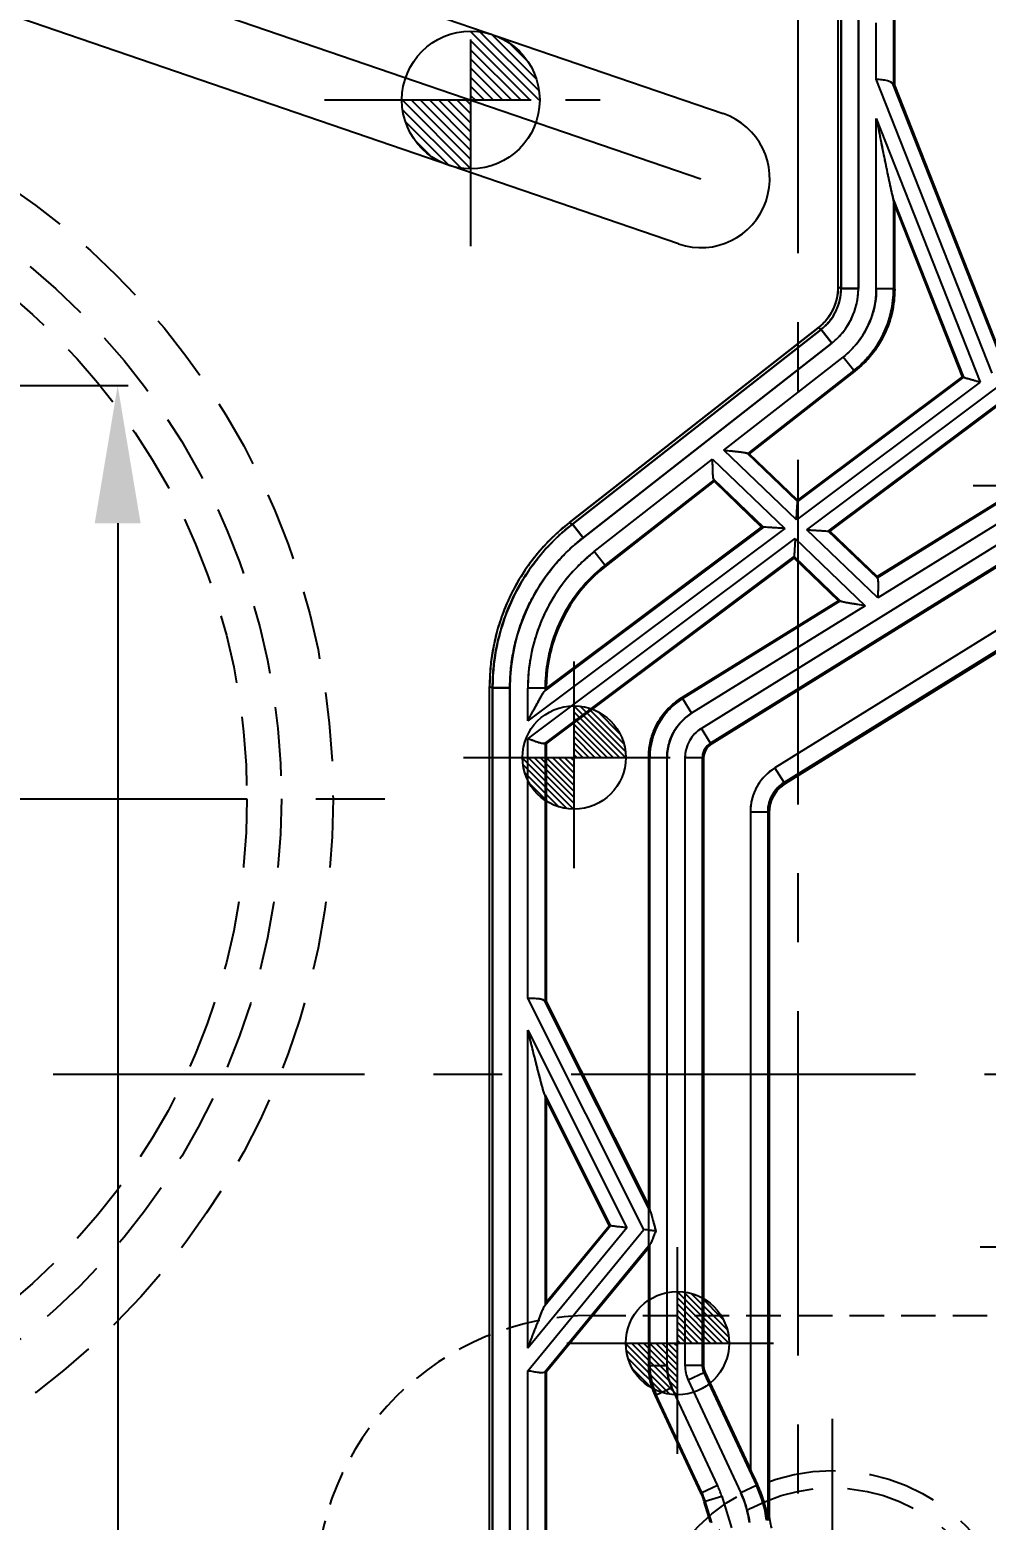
# Model space of a CAD drawing. Header units: millimetres. Extents: x 27275 to 28529, y -21406 to -20519.
# Drawn here: x 27907.96 to 27935.73, y -20864.22 to -20820.96 of the extents above; entities that cross this region are included whole.
import ezdxf

# ---------------------------------------------------------------- set-up
doc = ezdxf.new("R2010")
doc.units = ezdxf.units.MM
doc.header["$LTSCALE"] = 8
for name, pattern in [('CENTER', [2, 1.25, -0.25, 0.25, -0.25]), ('CENTER2', [1.125, 0.75, -0.125, 0.125, -0.125]), ('HIDDEN', [0.375, 0.25, -0.125]), ('HIDDEN2', [0.1875, 0.125, -0.0625])]:
    doc.linetypes.add(name, pattern=pattern)
doc.layers.get('DEFPOINTS').update_dxf_attribs({"color": 6})
for name, color, linetype in [('Cav-cor', 30, 'Continuous'), ('CL', 1, 'Continuous'), ('PIN', 5, 'Continuous'), ('PRODUCT', 1, 'Continuous'), ('SCREW', 52, 'HIDDEN'), ('SP', 3, 'Continuous')]:
    doc.layers.add(name, color=color, linetype=linetype)
doc.layers.add('dim', color=3, linetype='Continuous', lineweight=15)
doc.styles.get("Standard").update_dxf_attribs({"font": 'txt.shx', "width": 0.8, "bigfont": 'chineset.shx'})
doc.dimstyles.new('ISO-25', dxfattribs={"dimtxt": 5, "dimasz": 4, "dimexe": 0.3, "dimexo": 0.3, "dimtad": 0, "dimzin": 1, "dimdsep": 46, "dimtxsty": 'Standard', "dimcen": 0, "dimclrd": 3, "dimclre": 3, "dimclrt": 3, "dimazin": 0, "dimtfac": 1, "dimtofl": 0, "dimtmove": 0, "dimatfit": 0, "dimfxl": 0, "dimarcsym": 0})

# ---------------------------------------------------------------- blocks, each defined once
blk = doc.blocks.new('*D26672')
at = {"layer": 'DEFPOINTS', "color": 0}
for p in [(27895.266, -20623.786), (27895.266, -20928.786), (28096.266, -20928.786)]:
    blk.add_point(p, dxfattribs=at)
at = {"layer": 'dim', "color": 3, "lineweight": -2}
for p, q in [((27895.566, -20623.786), (28096.566, -20623.786)), ((28096.266, -20627.786), (28096.266, -20766.661)), ((28096.266, -20924.786), (28096.266, -20785.911)), ((27895.566, -20928.786), (28096.566, -20928.786))]:
    blk.add_line(p, q, dxfattribs=at)
at = {"layer": 'dim', "color": 3}
for points in [[(28096.932, -20627.786), (28095.599, -20627.786), (28096.266, -20623.786)], [(28095.599, -20924.786), (28096.932, -20924.786), (28096.266, -20928.786)]]:
    blk.add_solid(points, dxfattribs=at)
at = {"layer": 'dim', "color": 3, "insert": (28096.266, -20776.286), "char_height": 5, "attachment_point": 5, "rotation": 90}
blk.add_mtext('305.00', dxfattribs=at)
blk = doc.blocks.new('20100512.182342')
at = {"linetype": 'HIDDEN'}
blk.add_circle((0, 0), 5.5, dxfattribs=at)
at = {"layer": 'SCREW', "linetype": 'CENTER', "ltscale": 5}
for p, q in [((0, -7.042), (0, 7.042)), ((-7, 0), (7, 0))]:
    blk.add_line(p, q, dxfattribs=at)
at = {"layer": 'SCREW', "linetype": 'Continuous'}
blk.add_lwpolyline([(-1.443, 2.5), (-2.887, 0), (-1.443, -2.5), (1.443, -2.5), (2.887, 0), (1.443, 2.5)], close=True, dxfattribs=at)
at = {"layer": 'SCREW'}
for radius in [5, 3]:
    blk.add_circle((0, 0), radius, dxfattribs=at)
blk = doc.blocks.new('20160825.183103')
at = {"layer": 'SP', "linetype": 'CENTER'}
blk.add_line((-23, 0), (23, 0), dxfattribs=at)
at = {"layer": 'SP', "linetype": 'HIDDEN'}
for radius in [21.5, 20, 19]:
    blk.add_circle((0, 0), radius, dxfattribs=at)
blk = doc.blocks.new('20160826.095208')
at = {"layer": 'SP', "linetype": 'CENTER'}
for p, q in [((0, -17.25), (0, 17.25)), ((-17.25, 0), (17.25, 0))]:
    blk.add_line(p, q, dxfattribs=at)
at = {"layer": 'SP', "linetype": 'HIDDEN'}
for radius in [16.5, 15, 14]:
    blk.add_circle((0, 0), radius, dxfattribs=at)
at = {"layer": 'SP'}
for s, p in [('S', (-5.456, 1.995)), ('P', (3.888, -6.392))]:
    blk.add_text(s, height=4.111, dxfattribs=at).set_placement(p)
at = {"layer": 'SP', "color": 6, "insert": (-1.275, -8.844), "char_height": 3.2812, "attachment_point": 5}
blk.add_mtext('Ø30.00', dxfattribs=at)
blk = doc.blocks.new('*D27178')
at = {"layer": 'DEFPOINTS', "color": 0}
for p in [(27901.266, -20831.288), (27910.511, -20831.288), (27902.766, -20921.286)]:
    blk.add_point(p, dxfattribs=at)
at = {"layer": 'dim', "color": 3, "lineweight": -2}
for p, q in [((27901.566, -20831.288), (27910.811, -20831.288)), ((27910.511, -20835.288), (27910.511, -20868.662)), ((27910.511, -20917.286), (27910.511, -20883.912)), ((27903.066, -20921.286), (27910.811, -20921.286))]:
    blk.add_line(p, q, dxfattribs=at)
at = {"layer": 'dim', "color": 3}
for points in [[(27911.177, -20835.288), (27909.844, -20835.288), (27910.511, -20831.288)], [(27909.844, -20917.286), (27911.177, -20917.286), (27910.511, -20921.286)]]:
    blk.add_solid(points, dxfattribs=at)
at = {"layer": 'dim', "color": 3, "insert": (27910.511, -20876.287), "char_height": 5, "attachment_point": 5, "rotation": 90}
blk.add_mtext('90.00', dxfattribs=at)

msp = doc.modelspace()

# ---------------------------------------------------------------- hatches: boundary and pattern name
at = {"layer": 'PIN', "linetype": 'Continuous'}
h = msp.add_hatch(dxfattribs=at)
h.set_pattern_fill('ANSI31', color=141, scale=1.5, angle=90, style=0)
h.set_pattern_definition([(135, (28126.04762, -20837.2385), (-0.13258252, -0.13258252), [])])
h.paths.add_polyline_path([(27920.766, -20822.999), (27918.766, -20822.999, 0.414214), (27920.766, -20824.999)])
h.paths.add_polyline_path([(27920.766, -20820.999), (27920.766, -20822.999), (27922.766, -20822.999, 0.414214)])
h = msp.add_hatch(dxfattribs=at)
h.set_pattern_fill('ANSI31', color=3, angle=90, style=0)
h.set_pattern_definition([(135, (57242.09186, -41746.29526), (-0.08838834765, -0.08838834765), [])])
h.paths.add_polyline_path([(27923.766, -20842.086), (27922.266, -20842.086, 0.414214), (27923.766, -20843.586)])
h.paths.add_polyline_path([(27923.766, -20840.586), (27923.766, -20842.086), (27925.266, -20842.086, 0.414214)])
h = msp.add_hatch(dxfattribs=at)
h.set_pattern_fill('ANSI31', color=3, angle=90, style=0)
h.set_pattern_definition([(135, (57245.09186, -41763.29526), (-0.08838834765, -0.08838834765), [])])
h.paths.add_polyline_path([(27926.766, -20859.086), (27925.266, -20859.086, 0.414214), (27926.766, -20860.586)])
h.paths.add_polyline_path([(27926.766, -20857.586), (27926.766, -20859.086), (27928.266, -20859.086, 0.414214)])

# ---------------------------------------------------------------- linework, layer by layer
at = {"linetype": 'HIDDEN2'}
msp.add_lwpolyline([(27924.266, -20858.286), (27938.266, -20858.286, -0.414214), (27946.266, -20866.286), (27946.266, -20890.286, -0.414214), (27938.266, -20898.286), (27924.266, -20898.286, -0.414214), (27916.266, -20890.286), (27916.266, -20866.286, -0.414214)], format="xyb", close=True, dxfattribs=at)
at = {"layer": 'Cav-cor', "color": 241}
for p, q in [((27932.022, -20804.337), (27932.022, -20828.47)), ((27931.433, -20828.428), (27931.431, -20805.036)), ((27931.519, -20805.015), (27931.519, -20828.47)), ((27897.766, -20813.014), (27928.095, -20823.393)), ((27895.266, -20814.272), (27927.448, -20825.286)), ((27926.8, -20827.178), (27897.766, -20817.241)), ((27932.543, -20822.399), (27932.543, -20820.762)), ((27933.045, -20820.664), (27933.045, -20822.573)), ((27933.076, -20822.567), (27933.076, -20820.672)), ((27935.907, -20830.927), (27932.543, -20822.399)), ((27936.087, -20830.289), (27933.034, -20822.548)), ((27933.076, -20822.567), (27933.045, -20822.573)), ((27936.102, -20830.237), (27933.076, -20822.567)), ((27932.543, -20823.534), (27935.561, -20831.186)), ((27932.543, -20828.479), (27932.543, -20823.534)), ((27933.034, -20825.876), (27935.074, -20831.048)), ((27933.076, -20826.072), (27933.045, -20825.91)), ((27933.045, -20825.91), (27933.045, -20828.479)), ((27933.076, -20826.072), (27935.035, -20831.037)), ((27933.076, -20828.494), (27933.076, -20826.072)), ((27930.526, -20835.475), (27940, -20828.383)), ((27931.519, -20828.47), (27931.433, -20828.428)), ((27932.022, -20828.47), (27931.519, -20828.47)), ((27933.045, -20828.479), (27932.543, -20828.479)), ((27933.076, -20828.494), (27933.045, -20828.479)), ((27931.147, -20835.513), (27939.509, -20829.253)), ((27939.466, -20829.325), (27931.197, -20835.516)), ((27923.63, -20835.267), (27930.854, -20829.617)), ((27930.94, -20829.659), (27923.716, -20835.309)), ((27930.94, -20829.659), (27930.854, -20829.617)), ((27931.25, -20830.055), (27930.94, -20829.659)), ((27931.25, -20830.055), (27924.026, -20835.705)), ((27928.119, -20833.164), (27931.577, -20830.46)), ((27931.887, -20830.856), (27928.807, -20833.265)), ((27931.918, -20830.871), (27928.854, -20833.267)), ((27931.887, -20830.856), (27931.577, -20830.46)), ((27931.918, -20830.871), (27931.887, -20830.856)), ((27935.561, -20831.186), (27930.222, -20835.183)), ((27935.074, -20831.048), (27930.254, -20834.656)), ((27935.035, -20831.037), (27930.257, -20834.614)), ((27935.035, -20831.037), (27935.074, -20831.048)), ((27924.353, -20836.11), (27927.788, -20833.424)), ((27927.788, -20833.424), (27929.884, -20835.436)), ((27930.222, -20835.183), (27928.119, -20833.164)), ((27930.254, -20834.656), (27928.797, -20833.258)), ((27928.854, -20833.267), (27928.807, -20833.265)), ((27930.257, -20834.614), (27928.854, -20833.267)), ((27932.565, -20836.873), (27938.545, -20833.167)), ((27932.57, -20836.834), (27938.515, -20833.149)), ((27938.81, -20833.594), (27932.585, -20837.452)), ((27927.833, -20834.027), (27924.663, -20836.506)), ((27927.831, -20834.068), (27924.694, -20836.521)), ((27927.826, -20834.018), (27929.263, -20835.398)), ((27927.831, -20834.068), (27927.833, -20834.027)), ((27927.831, -20834.068), (27929.213, -20835.395)), ((27930.222, -20835.183), (27930.254, -20834.656)), ((27930.254, -20834.656), (27930.257, -20834.614)), ((27929.884, -20835.436), (27922.422, -20841.022)), ((27929.263, -20835.398), (27922.914, -20840.152)), ((27922.957, -20840.079), (27929.213, -20835.395)), ((27923.63, -20835.267), (27923.716, -20835.309)), ((27924.026, -20835.705), (27923.716, -20835.309)), ((27929.263, -20835.398), (27929.213, -20835.395)), ((27929.884, -20835.436), (27929.263, -20835.398)), ((27932.585, -20837.452), (27930.526, -20835.475)), ((27930.526, -20835.475), (27931.147, -20835.513)), ((27931.147, -20835.513), (27931.197, -20835.516)), ((27932.573, -20836.882), (27931.147, -20835.513)), ((27932.57, -20836.834), (27931.197, -20835.516)), ((27922.422, -20841.542), (27930.188, -20835.728)), ((27936.124, -20835.872), (27927.462, -20841.24)), ((27930.188, -20835.728), (27930.156, -20836.255)), ((27930.188, -20835.728), (27932.22, -20837.679)), ((27922.914, -20841.677), (27930.156, -20836.255)), ((27922.956, -20841.686), (27930.153, -20836.298)), ((27924.663, -20836.506), (27924.353, -20836.11)), ((27924.663, -20836.506), (27924.694, -20836.521)), ((27936.389, -20836.299), (27927.727, -20841.667)), ((27936.377, -20836.348), (27927.763, -20841.687)), ((27940.634, -20836.188), (27929.906, -20842.837)), ((27930.156, -20836.255), (27930.153, -20836.298)), ((27931.441, -20837.534), (27930.153, -20836.298)), ((27930.156, -20836.255), (27931.501, -20837.546)), ((27932.57, -20836.834), (27932.565, -20836.873)), ((27926.884, -20840.358), (27931.441, -20837.534)), ((27926.915, -20840.375), (27931.491, -20837.539)), ((27932.22, -20837.679), (27927.18, -20840.803)), ((27937.627, -20837.41), (27929.599, -20842.386)), ((27938.312, -20837.577), (27929.864, -20842.813)), ((27931.441, -20837.534), (27931.491, -20837.539)), ((27921.313, -20840.021), (27921.399, -20840.063)), ((27921.313, -20871.003), (27921.313, -20840.021)), ((27921.902, -20840.063), (27921.399, -20840.063)), ((27921.399, -20840.063), (27921.399, -20870.983)), ((27921.902, -20840.063), (27921.902, -20870.983)), ((27922.925, -20840.071), (27922.422, -20840.071)), ((27922.422, -20841.022), (27922.422, -20840.071)), ((27922.925, -20840.071), (27922.956, -20840.083)), ((27922.925, -20840.071), (27922.925, -20840.141)), ((27922.956, -20840.083), (27922.925, -20840.141)), ((27926.884, -20840.358), (27926.915, -20840.375)), ((27926.915, -20840.375), (27927.18, -20840.803)), ((27927.727, -20841.667), (27927.462, -20841.24)), ((27922.422, -20849.073), (27922.422, -20841.542)), ((27922.956, -20841.686), (27922.925, -20841.67)), ((27922.925, -20841.67), (27922.925, -20849.174)), ((27922.956, -20841.686), (27922.956, -20849.167)), ((27927.727, -20841.667), (27927.763, -20841.687)), ((27925.932, -20842.068), (27925.963, -20842.085)), ((27925.932, -20855.095), (27925.932, -20842.068)), ((27925.963, -20842.085), (27926.466, -20842.085)), ((27925.963, -20855.225), (27925.963, -20842.085)), ((27926.466, -20859.737), (27926.466, -20842.085)), ((27927.489, -20842.095), (27926.986, -20842.095)), ((27926.986, -20842.095), (27926.986, -20859.733)), ((27927.489, -20842.095), (27927.525, -20842.114)), ((27927.489, -20842.095), (27927.489, -20859.733)), ((27927.525, -20842.114), (27927.525, -20859.725)), ((27929.864, -20842.813), (27929.599, -20842.386)), ((27929.864, -20842.813), (27929.906, -20842.837)), ((27929.388, -20843.668), (27928.885, -20843.668)), ((27928.885, -20843.668), (27928.885, -20862.754)), ((27929.388, -20843.668), (27929.43, -20843.692)), ((27929.388, -20843.668), (27929.388, -20864.013)), ((27929.43, -20843.692), (27929.43, -20864.007)), ((27925.795, -20855.791), (27922.422, -20849.073)), ((27925.975, -20855.252), (27922.914, -20849.155)), ((27922.956, -20849.167), (27922.925, -20849.174)), ((27922.956, -20849.167), (27925.932, -20855.095)), ((27922.422, -20850.001), (27925.301, -20855.736)), ((27922.422, -20859.231), (27922.422, -20850.001)), ((27922.914, -20851.876), (27924.824, -20855.682)), ((27922.956, -20852.034), (27922.925, -20851.903)), ((27922.925, -20851.903), (27922.925, -20857.985)), ((27922.956, -20852.034), (27924.786, -20855.678)), ((27922.956, -20852.034), (27922.956, -20857.899)), ((27925.932, -20855.095), (27925.963, -20855.225)), ((27925.301, -20855.736), (27922.422, -20859.231)), ((27922.422, -20859.886), (27925.795, -20855.791)), ((27924.824, -20855.682), (27922.914, -20858.002)), ((27922.956, -20857.899), (27924.786, -20855.678)), ((27924.824, -20855.682), (27924.786, -20855.678)), ((27925.301, -20855.736), (27924.824, -20855.682)), ((27922.914, -20859.922), (27925.975, -20856.206)), ((27922.956, -20859.922), (27925.932, -20856.309)), ((27925.932, -20856.309), (27925.963, -20856.223)), ((27925.932, -20859.744), (27925.932, -20856.309)), ((27925.963, -20859.737), (27925.963, -20856.223)), ((27922.956, -20857.899), (27922.925, -20857.985)), ((27925.932, -20859.744), (27925.963, -20859.737)), ((27925.963, -20859.737), (27926.466, -20859.737)), ((27927.489, -20859.733), (27926.986, -20859.733)), ((27927.489, -20859.733), (27927.525, -20859.725)), ((27922.422, -20865.777), (27922.422, -20859.886)), ((27922.956, -20859.922), (27922.925, -20859.911)), ((27922.925, -20859.911), (27922.925, -20865.878)), ((27922.956, -20859.922), (27922.956, -20865.87)), ((27927.536, -20859.945), (27927.081, -20860.158)), ((27927.081, -20860.158), (27928.605, -20863.427)), ((27927.536, -20859.945), (27927.572, -20859.938)), ((27927.536, -20859.945), (27929.061, -20863.214)), ((27927.572, -20859.938), (27928.885, -20862.754)), ((27926.121, -20860.594), (27926.151, -20860.587)), ((27927.443, -20863.429), (27926.121, -20860.594)), ((27926.151, -20860.587), (27926.607, -20860.374)), ((27927.472, -20863.418), (27926.151, -20860.587)), ((27927.928, -20863.206), (27926.607, -20860.374)), ((27927.472, -20863.418), (27927.928, -20863.206)), ((27929.061, -20863.214), (27928.605, -20863.427)), ((27929.096, -20863.205), (27929.061, -20863.214)), ((27927.472, -20863.418), (27927.443, -20863.429)), ((27927.571, -20863.676), (27927.542, -20863.687)), ((27927.726, -20864.285), (27927.542, -20863.687)), ((27927.571, -20863.676), (27928.052, -20863.528)), ((27927.763, -20864.3), (27927.571, -20863.676)), ((27928.052, -20863.528), (27928.333, -20864.442)), ((27929.388, -20864.013), (27929.365, -20864.013)), ((27929.388, -20864.013), (27929.43, -20864.007)), ((27929.402, -20864.217), (27929.358, -20864.225))]:
    msp.add_line(p, q, dxfattribs=at)
for centre, radius, start, end in [((27927.448, -20825.286), 2, 251.1074, 71.1074), ((27930.011, -20828.471), 1.509, 308.0264, 0.0036), ((27930.01, -20828.47), 2.012, 308.0296, 0.0004), ((27930.028, -20828.479), 2.515, 308.0297, 0.0003), ((27930.028, -20828.479), 3.018, 308.0313, 359.9987), ((27927.434, -20840.063), 6.035, 128.0303, 179.9997), ((27927.434, -20840.063), 5.532, 128.0296, 180.0004), ((27927.451, -20840.071), 5.029, 128.0298, 180.0002), ((27927.451, -20840.071), 4.526, 128.0286, 180.0014), ((27927.48, -20840.084), 4.523, 128.0188, 179.9273), ((27927.975, -20842.085), 2.012, 121.7924, 179.9976), ((27927.975, -20842.085), 1.509, 121.79, 180), ((27927.992, -20842.095), 1.006, 121.7895, 180.0005), ((27927.992, -20842.095), 0.503, 121.7782, 180.0118), ((27930.394, -20843.668), 1.509, 121.7894, 180.0006), ((27930.394, -20843.668), 1.006, 121.7839, 180.0061), ((27927.975, -20859.737), 2.012, 180.0001, 204.9999), ((27927.974, -20859.737), 1.508, 179.9976, 205.0024), ((27925.646, -20864.269), 2.517, 17.1235, 24.9965), ((27925.85, -20864.708), 3.541, 7.8402, 24.9505), ((27925.647, -20864.269), 2.014, 17.1237, 24.9963), ((27925.853, -20864.707), 3.035, 7.8406, 24.9502), ((27925.891, -20864.738), 3.549, 8.4434, 11.7765), ((27930.898, -20864.013), 1.51, 180.0029, 187.7363)]:
    msp.add_arc(centre, radius, start, end, dxfattribs=at)
for centre, major_axis, ratio, start_param, end_param in [((27932.543, -20821.297), (-0.503, 1.275), 0.006403, -3.340985, -3.142809), ((27932.543, -20824.635), (-0.503, 1.275), 0.006403, -3.107903, -2.909727), ((27929.924, -20828.428), (1.357, -0.661), 0.999812, -0.45345, 0.45345), ((27930.058, -20828.494), (2.713, -1.323), 0.999812, -0.45345, 0.45345), ((27928.441, -20832.913), (0.367, -0.352), 0.017279, -0.218101, -0.019926), ((27927.466, -20833.675), (0.367, -0.352), 0.017279, 0.014981, 0.213157), ((27927.35, -20840.022), (-5.427, 2.645), 0.999812, -0.45345, 0.45345), ((27932.94, -20837.232), (0.375, -0.36), 0.016908, -3.128476, -2.9303), ((27931.865, -20837.898), (0.375, -0.36), 0.016908, 2.921627, 3.119803), ((27922.422, -20840.517), (0.503, 0.377), 0.013972, -0.226092, -0.027916), ((27927.944, -20842.068), (1.758, -0.979), 0.999801, 2.633699, 3.649486), ((27922.422, -20842.047), (0.503, 0.377), 0.013972, 0.006991, 0.205166), ((27928.028, -20842.114), (-0.44, 0.245), 0.999801, -0.507893, 0.507893), ((27930.436, -20843.692), (0.879, -0.489), 0.999801, 2.633699, 3.649486), ((27922.422, -20848.172), (-0.503, 1.002), 0.00783, -3.341623, -3.143447), ((27922.422, -20850.902), (-0.503, 1.002), 0.00783, -3.10854, -2.910365), ((27926.466, -20856.226), (-0.503, 1.002), 0.00783, 0.033052, 0.231228), ((27926.466, -20855.613), (0.503, 0.611), 0.011096, -3.370695, -3.172519), ((27922.422, -20858.595), (0.503, 0.611), 0.011096, -0.229102, -0.030927), ((27927.944, -20859.743), (1.965, 0.436), 0.99984, 2.92346, 3.359725), ((27928.028, -20859.725), (-0.491, -0.109), 0.99984, -0.218132, 0.218132), ((27922.422, -20860.522), (0.503, 0.611), 0.011096, 0.00398, 0.202156), ((27928.885, -20862.733), (-0.503, 1.079), 0.007375, -4.69657, -4.263258), ((27930.939, -20864.007), (1.492, 0.225), 0.999844, 2.992215, 3.29097)]:
    msp.add_ellipse(centre, major_axis=major_axis, ratio=ratio, start_param=start_param, end_param=end_param, dxfattribs=at)
for points, knots in [([(27933.034, -20822.548), (27933.007, -20822.487), (27932.875, -20822.44), (27932.709, -20822.416), (27932.6, -20822.405), (27932.543, -20822.399)], [0, 0, 0, 0, 0.381871, 0.671945, 1, 1, 1, 1]), ([(27932.543, -20823.534), (27932.583, -20823.735), (27932.644, -20824.036), (27932.725, -20824.437), (27932.786, -20824.737), (27932.847, -20825.036), (27932.898, -20825.283), (27932.939, -20825.478), (27932.971, -20825.621), (27932.996, -20825.736), (27933.017, -20825.82), (27933.028, -20825.859), (27933.034, -20825.876)], [0, 0, 0, 0, 0.257031, 0.38534, 0.513346, 0.640817, 0.767256, 0.829717, 0.891146, 0.950238, 0.977507, 1, 1, 1, 1]), ([(27935.074, -20831.048), (27935.09, -20831.052), (27935.145, -20831.068), (27935.252, -20831.098), (27935.398, -20831.139), (27935.505, -20831.171), (27935.561, -20831.186)], [0, 0, 0, 0, 0.099567, 0.340082, 0.655112, 1, 1, 1, 1]), ([(27927.826, -20834.018), (27927.819, -20834.01), (27927.812, -20833.982), (27927.804, -20833.934), (27927.799, -20833.868), (27927.795, -20833.791), (27927.792, -20833.705), (27927.79, -20833.582), (27927.788, -20833.487), (27927.788, -20833.424)], [0, 0, 0, 0, 0.051345, 0.136854, 0.249491, 0.381374, 0.526269, 0.680019, 1, 1, 1, 1]), ([(27928.119, -20833.164), (27928.189, -20833.171), (27928.293, -20833.182), (27928.429, -20833.196), (27928.526, -20833.207), (27928.616, -20833.218), (27928.694, -20833.229), (27928.749, -20833.24), (27928.781, -20833.249), (27928.793, -20833.255), (27928.797, -20833.258)], [0, 0, 0, 0, 0.3072, 0.456497, 0.599726, 0.733282, 0.851412, 0.944396, 0.977638, 1, 1, 1, 1]), ([(27932.573, -20836.882), (27932.579, -20836.889), (27932.586, -20836.916), (27932.591, -20836.961), (27932.594, -20837.023), (27932.594, -20837.097), (27932.593, -20837.18), (27932.591, -20837.299), (27932.587, -20837.39), (27932.585, -20837.452)], [0, 0, 0, 0, 0.050602, 0.13385, 0.244476, 0.375388, 0.52058, 0.675659, 1, 1, 1, 1]), ([(27932.22, -20837.679), (27932.147, -20837.668), (27932.039, -20837.652), (27931.896, -20837.63), (27931.794, -20837.613), (27931.699, -20837.597), (27931.615, -20837.581), (27931.554, -20837.567), (27931.519, -20837.556), (27931.506, -20837.55), (27931.501, -20837.546)], [0, 0, 0, 0, 0.301764, 0.44907, 0.59126, 0.725143, 0.845372, 0.941868, 0.9768, 1, 1, 1, 1]), ([(27922.422, -20841.022), (27922.467, -20840.939), (27922.533, -20840.816), (27922.621, -20840.652), (27922.686, -20840.532), (27922.75, -20840.416), (27922.802, -20840.324), (27922.842, -20840.256), (27922.869, -20840.212), (27922.892, -20840.178), (27922.906, -20840.158), (27922.914, -20840.152)], [0, 0, 0, 0, 0.281804, 0.421124, 0.558167, 0.691255, 0.817064, 0.875092, 0.927603, 0.971071, 1, 1, 1, 1]), ([(27922.914, -20841.677), (27922.906, -20841.682), (27922.883, -20841.685), (27922.821, -20841.678), (27922.72, -20841.648), (27922.579, -20841.6), (27922.476, -20841.562), (27922.422, -20841.542)], [0, 0, 0, 0, 0.052287, 0.130664, 0.362317, 0.664534, 1, 1, 1, 1]), ([(27922.422, -20849.073), (27922.479, -20849.073), (27922.585, -20849.073), (27922.712, -20849.078), (27922.799, -20849.091), (27922.861, -20849.107), (27922.901, -20849.132), (27922.914, -20849.155)], [0, 0, 0, 0, 0.331209, 0.6239, 0.745563, 0.847684, 1, 1, 1, 1]), ([(27922.914, -20851.876), (27922.908, -20851.865), (27922.899, -20851.837), (27922.879, -20851.774), (27922.853, -20851.685), (27922.823, -20851.573), (27922.781, -20851.417), (27922.73, -20851.218), (27922.668, -20850.977), (27922.607, -20850.734), (27922.525, -20850.409), (27922.463, -20850.164), (27922.422, -20850.001)], [0, 0, 0, 0, 0.019921, 0.045352, 0.102431, 0.16304, 0.225267, 0.35211, 0.480591, 0.60992, 0.739729, 1, 1, 1, 1]), ([(27925.975, -20855.252), (27925.982, -20855.268), (27925.995, -20855.308), (27926.022, -20855.396), (27926.056, -20855.519), (27926.097, -20855.672), (27926.124, -20855.777), (27926.137, -20855.83)], [0, 0, 0, 0, 0.090531, 0.205869, 0.460619, 0.727637, 1, 1, 1, 1]), ([(27926.137, -20855.83), (27926.084, -20855.825), (27925.97, -20855.811), (27925.856, -20855.797), (27925.795, -20855.791)], [0, 0, 0, 0, 0.468389, 1, 1, 1, 1]), ([(27926.137, -20855.83), (27926.123, -20855.867), (27926.094, -20855.939), (27926.052, -20856.043), (27926.018, -20856.123), (27925.992, -20856.176), (27925.981, -20856.198), (27925.975, -20856.206)], [0, 0, 0, 0, 0.29032, 0.568397, 0.820438, 0.925209, 1, 1, 1, 1]), ([(27922.422, -20859.231), (27922.465, -20859.12), (27922.528, -20858.953), (27922.613, -20858.732), (27922.677, -20858.568), (27922.739, -20858.407), (27922.791, -20858.276), (27922.832, -20858.176), (27922.861, -20858.107), (27922.888, -20858.049), (27922.904, -20858.014), (27922.914, -20858.002)], [0, 0, 0, 0, 0.269966, 0.404163, 0.537211, 0.668232, 0.795391, 0.856228, 0.913561, 0.964203, 1, 1, 1, 1]), ([(27922.914, -20859.922), (27922.898, -20859.939), (27922.832, -20859.95), (27922.725, -20859.94), (27922.581, -20859.917), (27922.477, -20859.897), (27922.422, -20859.886)], [0, 0, 0, 0, 0.134967, 0.362031, 0.662342, 1, 1, 1, 1]), ([(27929.365, -20864.013), (27929.352, -20863.948), (27929.287, -20863.671), (27929.189, -20863.401), (27929.096, -20863.205)], [0, 0, 0, 0, 0.23673, 1, 1, 1, 1]), ([(27927.501, -20863.555), (27927.493, -20863.533), (27927.469, -20863.493), (27927.453, -20863.45), (27927.443, -20863.429)], [0, 0, 0, 0, 0.5, 1, 1, 1, 1]), ([(27927.542, -20863.687), (27927.535, -20863.665), (27927.519, -20863.622), (27927.51, -20863.576), (27927.501, -20863.555)], [0, 0, 0, 0, 0.5, 1, 1, 1, 1])]:
    msp.add_open_spline(points, degree=3, knots=knots, dxfattribs=at)
for points in [[(27926.986, -20859.733), (27926.986, -20859.878), (27927.019, -20860.026), (27927.081, -20860.158)], [(27927.489, -20859.733), (27927.489, -20859.805), (27927.506, -20859.88), (27927.536, -20859.945)]]:
    msp.add_open_spline(points, degree=3, dxfattribs=at)
at = {"layer": 'CL', "color": 6, "linetype": 'CENTER'}
for p, q in [((27930.266, -20785.447), (27930.266, -20899.071)), ((27949.681, -20851.286), (27908.637, -20851.286))]:
    msp.add_line(p, q, dxfattribs=at)
at = {"layer": 'PIN', "color": 141, "linetype": 'CENTER2'}
for p, q in [((27920.766, -20827.244), (27920.766, -20818.753)), ((27916.52, -20822.999), (27925.011, -20822.999))]:
    msp.add_line(p, q, dxfattribs=at)
at = {"layer": 'PIN', "color": 3, "linetype": 'CENTER2'}
for p, q in [((27935.356, -20834.186), (27941.776, -20834.186)), ((27923.766, -20845.296), (27923.766, -20838.876)), ((27920.556, -20842.086), (27926.976, -20842.086)), ((27926.766, -20862.296), (27926.766, -20855.876)), ((27923.556, -20859.086), (27929.976, -20859.086))]:
    msp.add_line(p, q, dxfattribs=at)
at = {"layer": 'PIN', "color": 141, "linetype": 'Continuous'}
msp.add_circle((27920.766, -20822.999), 2, dxfattribs=at)
at = {"layer": 'PIN', "color": 3, "linetype": 'Continuous'}
for centre in [(27923.766, -20842.086), (27926.766, -20859.086)]:
    msp.add_circle(centre, 1.5, dxfattribs=at)
at = {"layer": 'PRODUCT'}
for p, q in [((27931.431, -20828.428), (27931.431, -20808.938)), ((27931.519, -20828.47), (27931.519, -20808.958)), ((27932.022, -20828.47), (27932.022, -20808.958)), ((27932.543, -20822.399), (27932.543, -20820.762)), ((27933.045, -20820.664), (27933.045, -20822.573)), ((27933.076, -20822.567), (27933.076, -20820.672)), ((27935.907, -20830.927), (27932.543, -20822.399)), ((27936.087, -20830.289), (27933.034, -20822.548)), ((27933.076, -20822.567), (27933.045, -20822.573)), ((27936.102, -20830.237), (27933.076, -20822.567)), ((27932.543, -20828.479), (27932.543, -20823.534)), ((27932.543, -20823.534), (27935.561, -20831.186)), ((27933.034, -20825.876), (27935.074, -20831.048)), ((27933.045, -20825.91), (27933.045, -20828.479)), ((27933.076, -20826.072), (27933.045, -20825.91)), ((27933.076, -20828.494), (27933.076, -20826.072)), ((27933.076, -20826.072), (27935.035, -20831.037)), ((27930.526, -20835.475), (27940, -20828.383)), ((27931.431, -20828.428), (27931.431, -20828.428)), ((27931.519, -20828.47), (27931.431, -20828.428)), ((27931.519, -20828.47), (27932.022, -20828.47)), ((27933.045, -20828.479), (27932.543, -20828.479)), ((27933.076, -20828.494), (27933.045, -20828.479)), ((27931.147, -20835.513), (27939.509, -20829.253)), ((27939.466, -20829.325), (27931.197, -20835.516)), ((27930.852, -20829.616), (27923.628, -20835.266)), ((27923.716, -20835.309), (27930.94, -20829.659)), ((27930.852, -20829.616), (27930.852, -20829.616)), ((27930.94, -20829.659), (27930.852, -20829.616)), ((27930.94, -20829.659), (27931.25, -20830.055)), ((27924.026, -20835.705), (27931.25, -20830.055)), ((27928.119, -20833.164), (27931.577, -20830.46)), ((27931.887, -20830.856), (27928.807, -20833.265)), ((27931.918, -20830.871), (27928.854, -20833.267)), ((27931.887, -20830.856), (27931.577, -20830.46)), ((27931.918, -20830.871), (27931.887, -20830.856)), ((27935.561, -20831.186), (27930.222, -20835.183)), ((27935.074, -20831.048), (27930.254, -20834.656)), ((27935.035, -20831.037), (27930.257, -20834.614)), ((27935.035, -20831.037), (27935.074, -20831.048)), ((27924.353, -20836.11), (27927.788, -20833.424)), ((27927.788, -20833.424), (27929.884, -20835.436)), ((27930.222, -20835.183), (27928.119, -20833.164)), ((27930.254, -20834.656), (27928.797, -20833.258)), ((27928.854, -20833.267), (27928.807, -20833.265)), ((27930.257, -20834.614), (27928.854, -20833.267)), ((27932.565, -20836.873), (27938.545, -20833.167)), ((27932.57, -20836.834), (27938.515, -20833.149)), ((27938.81, -20833.594), (27932.585, -20837.452)), ((27927.833, -20834.027), (27924.663, -20836.506)), ((27927.831, -20834.068), (27924.694, -20836.521)), ((27927.826, -20834.018), (27929.263, -20835.398)), ((27927.831, -20834.068), (27927.833, -20834.027)), ((27927.831, -20834.068), (27929.213, -20835.395)), ((27930.254, -20834.656), (27930.257, -20834.614)), ((27929.884, -20835.436), (27922.422, -20841.022)), ((27929.263, -20835.398), (27922.914, -20840.152)), ((27922.957, -20840.079), (27929.213, -20835.395)), ((27923.628, -20835.266), (27923.628, -20835.266)), ((27923.628, -20835.266), (27923.716, -20835.309)), ((27923.716, -20835.309), (27924.026, -20835.705)), ((27929.263, -20835.398), (27929.213, -20835.395)), ((27932.585, -20837.452), (27930.526, -20835.475)), ((27931.147, -20835.513), (27931.197, -20835.516)), ((27932.573, -20836.882), (27931.147, -20835.513)), ((27932.57, -20836.834), (27931.197, -20835.516)), ((27922.422, -20841.542), (27930.188, -20835.728)), ((27936.124, -20835.872), (27927.462, -20841.24)), ((27930.188, -20835.728), (27932.22, -20837.679)), ((27922.914, -20841.677), (27930.156, -20836.255)), ((27922.956, -20841.686), (27930.153, -20836.298)), ((27924.663, -20836.506), (27924.353, -20836.11)), ((27924.663, -20836.506), (27924.694, -20836.521)), ((27936.389, -20836.299), (27927.727, -20841.667)), ((27936.377, -20836.348), (27927.763, -20841.687)), ((27940.635, -20836.189), (27929.908, -20842.838)), ((27930.156, -20836.255), (27930.153, -20836.298)), ((27931.441, -20837.534), (27930.153, -20836.298)), ((27930.156, -20836.255), (27931.501, -20837.546)), ((27932.57, -20836.834), (27932.565, -20836.873)), ((27926.884, -20840.358), (27931.441, -20837.534)), ((27926.915, -20840.375), (27931.491, -20837.539)), ((27932.22, -20837.679), (27927.18, -20840.803)), ((27937.627, -20837.41), (27929.599, -20842.386)), ((27938.312, -20837.577), (27929.864, -20842.813)), ((27931.441, -20837.534), (27931.491, -20837.539)), ((27921.311, -20871.003), (27921.311, -20840.02)), ((27921.311, -20840.02), (27921.399, -20840.063)), ((27921.311, -20840.02), (27921.311, -20840.02)), ((27921.399, -20870.983), (27921.399, -20840.063)), ((27921.399, -20840.063), (27921.902, -20840.063)), ((27921.902, -20870.983), (27921.902, -20840.063)), ((27922.422, -20841.022), (27922.422, -20840.071)), ((27922.925, -20840.071), (27922.422, -20840.071)), ((27922.925, -20840.071), (27922.925, -20840.141)), ((27922.925, -20840.071), (27922.956, -20840.083)), ((27922.956, -20840.083), (27922.925, -20840.141)), ((27926.884, -20840.358), (27926.915, -20840.375)), ((27926.915, -20840.375), (27927.18, -20840.803)), ((27927.727, -20841.667), (27927.462, -20841.24)), ((27922.422, -20849.073), (27922.422, -20841.542)), ((27922.925, -20841.67), (27922.925, -20849.174)), ((27922.956, -20841.686), (27922.925, -20841.67)), ((27922.956, -20841.686), (27922.956, -20849.167)), ((27927.727, -20841.667), (27927.763, -20841.687)), ((27925.932, -20855.095), (27925.932, -20842.068)), ((27925.932, -20842.068), (27925.963, -20842.085)), ((27925.963, -20855.225), (27925.963, -20842.085)), ((27925.963, -20842.085), (27926.466, -20842.085)), ((27926.466, -20859.737), (27926.466, -20842.085)), ((27926.986, -20842.095), (27926.986, -20859.733)), ((27927.489, -20842.095), (27926.986, -20842.095)), ((27927.489, -20842.095), (27927.489, -20859.733)), ((27927.489, -20842.095), (27927.525, -20842.114)), ((27927.525, -20842.114), (27927.525, -20859.725)), ((27929.864, -20842.813), (27929.599, -20842.386)), ((27929.864, -20842.813), (27929.908, -20842.838)), ((27929.908, -20842.838), (27929.908, -20842.838)), ((27929.388, -20843.668), (27928.885, -20843.668)), ((27928.885, -20843.668), (27928.885, -20862.754)), ((27929.388, -20843.668), (27929.388, -20864.013)), ((27929.388, -20843.668), (27929.432, -20843.693)), ((27929.432, -20843.693), (27929.432, -20843.693)), ((27929.432, -20864.007), (27929.432, -20843.693)), ((27925.795, -20855.791), (27922.422, -20849.073)), ((27925.975, -20855.252), (27922.914, -20849.155)), ((27922.956, -20849.167), (27922.925, -20849.174)), ((27922.956, -20849.167), (27925.932, -20855.095)), ((27922.422, -20850.001), (27925.301, -20855.736)), ((27922.422, -20859.231), (27922.422, -20850.001)), ((27922.914, -20851.876), (27924.824, -20855.682)), ((27922.925, -20851.903), (27922.925, -20857.985)), ((27922.956, -20852.034), (27922.925, -20851.903)), ((27922.956, -20852.034), (27924.786, -20855.678)), ((27922.956, -20852.034), (27922.956, -20857.899)), ((27925.932, -20855.095), (27925.963, -20855.225)), ((27925.932, -20856.309), (27925.932, -20855.095)), ((27925.301, -20855.736), (27922.422, -20859.231)), ((27922.422, -20859.886), (27925.795, -20855.791)), ((27924.824, -20855.682), (27922.914, -20858.002)), ((27922.956, -20857.899), (27924.786, -20855.678)), ((27924.824, -20855.682), (27924.786, -20855.678)), ((27922.914, -20859.922), (27925.975, -20856.206)), ((27922.956, -20859.922), (27925.932, -20856.309)), ((27925.932, -20856.309), (27925.963, -20856.223)), ((27925.932, -20859.744), (27925.932, -20856.309)), ((27925.963, -20859.737), (27925.963, -20856.223)), ((27922.956, -20857.899), (27922.925, -20857.985)), ((27925.932, -20859.744), (27925.963, -20859.737)), ((27925.963, -20859.737), (27926.466, -20859.737)), ((27927.489, -20859.733), (27926.986, -20859.733)), ((27927.489, -20859.733), (27927.525, -20859.725)), ((27922.422, -20865.777), (27922.422, -20859.886)), ((27922.956, -20859.922), (27922.925, -20859.911)), ((27922.925, -20859.911), (27922.925, -20865.878)), ((27922.956, -20859.922), (27922.956, -20865.87)), ((27927.536, -20859.945), (27927.081, -20860.158)), ((27927.081, -20860.158), (27928.605, -20863.427)), ((27927.536, -20859.945), (27927.572, -20859.938)), ((27927.536, -20859.945), (27929.061, -20863.214)), ((27927.572, -20859.938), (27928.885, -20862.754)), ((27926.121, -20860.594), (27926.151, -20860.587)), ((27927.443, -20863.429), (27926.121, -20860.594)), ((27926.151, -20860.587), (27926.607, -20860.374)), ((27927.472, -20863.418), (27926.151, -20860.587)), ((27927.928, -20863.206), (27926.607, -20860.374)), ((27927.472, -20863.418), (27927.928, -20863.206)), ((27929.061, -20863.214), (27928.605, -20863.427)), ((27929.096, -20863.205), (27929.061, -20863.214)), ((27927.472, -20863.418), (27927.443, -20863.429)), ((27927.571, -20863.676), (27927.542, -20863.687)), ((27927.726, -20864.285), (27927.542, -20863.687)), ((27927.571, -20863.676), (27928.052, -20863.528)), ((27927.763, -20864.3), (27927.571, -20863.676)), ((27928.052, -20863.528), (27928.333, -20864.442)), ((27929.388, -20864.013), (27929.365, -20864.013)), ((27929.388, -20864.013), (27929.432, -20864.007)), ((27929.432, -20864.007), (27929.432, -20864.007)), ((27929.402, -20864.217), (27929.358, -20864.225))]:
    msp.add_line(p, q, dxfattribs=at)
for points, start_tangent, end_tangent in [([(27933.034, -20822.548), (27932.973, -20822.484), (27932.864, -20822.443), (27932.715, -20822.417), (27932.543, -20822.399)], (-0.396133, 0.918193), (-0.995271, 0.097136)), ([(27933.045, -20822.573), (27933.042, -20822.566), (27933.034, -20822.548)], (-0.982405, -0.186761), (-0.396133, 0.918193)), ([(27932.543, -20823.534), (27932.596, -20823.797), (27932.643, -20824.035), (27932.687, -20824.25), (27932.726, -20824.443), (27932.761, -20824.617), (27932.793, -20824.775), (27932.823, -20824.919), (27932.85, -20825.05), (27932.875, -20825.172), (27932.899, -20825.286), (27932.921, -20825.391), (27932.941, -20825.486), (27932.96, -20825.572), (27932.977, -20825.649), (27932.993, -20825.719), (27933.008, -20825.783), (27933.022, -20825.836), (27933.034, -20825.876)], (0.197158, -0.980372), (0.341498, -0.939882)), ([(27933.045, -20825.91), (27933.042, -20825.898), (27933.034, -20825.876)], (-0.186761, 0.982405), (-0.341498, 0.939882)), ([(27930.94, -20829.659), (27931.072, -20829.542), (27931.201, -20829.397), (27931.316, -20829.228), (27931.408, -20829.04), (27931.472, -20828.844), (27931.508, -20828.653), (27931.519, -20828.47)], (0.787717, 0.616037), (-0.000043, 1)), ([(27931.421, -20828.607), (27931.385, -20828.797), (27931.322, -20828.993), (27931.23, -20829.181), (27931.116, -20829.351), (27930.986, -20829.498)], (-0.1191, -0.992882), (-0.709416, -0.70479)), ([(27931.25, -20830.055), (27931.426, -20829.9), (27931.598, -20829.706), (27931.751, -20829.48), (27931.873, -20829.23), (27931.96, -20828.968), (27932.007, -20828.713), (27932.022, -20828.47)], (0.787685, 0.616079), (0.000012, 1)), ([(27931.431, -20828.428), (27931.421, -20828.607)], (0.000043, -1), (-0.1191, -0.992882)), ([(27932.543, -20828.479), (27932.526, -20828.77), (27932.467, -20829.09), (27932.361, -20829.417), (27932.208, -20829.732), (27932.016, -20830.019), (27931.799, -20830.264), (27931.577, -20830.46)], (-0.000006, -1), (-0.787688, -0.616074)), ([(27933.045, -20828.479), (27933.025, -20828.829), (27932.955, -20829.212), (27932.828, -20829.604), (27932.644, -20829.983), (27932.414, -20830.327), (27932.154, -20830.621), (27931.887, -20830.856)], (-0.000028, -1), (-0.787673, -0.616094)), ([(27933.076, -20828.494), (27933, -20829.17), (27932.771, -20829.816), (27932.403, -20830.394), (27931.918, -20830.871)], (0, -1), (-0.787688, -0.616074)), ([(27930.986, -20829.498), (27930.852, -20829.616)], (-0.709416, -0.70479), (-0.787717, -0.616037)), ([(27935.074, -20831.048), (27935.11, -20831.058), (27935.211, -20831.087), (27935.368, -20831.131), (27935.561, -20831.186)], (0.967961, -0.251101), (0.967914, -0.251283)), ([(27927.826, -20834.018), (27927.808, -20833.958), (27927.797, -20833.83), (27927.791, -20833.648), (27927.788, -20833.424)], (-0.664032, 0.747704), (-0.013563, 0.999908)), ([(27928.119, -20833.164), (27928.325, -20833.185), (27928.5, -20833.204), (27928.643, -20833.222), (27928.746, -20833.24), (27928.797, -20833.258)], (0.995113, -0.09874), (0.773071, -0.634319)), ([(27928.807, -20833.265), (27928.797, -20833.258)], (-0.998719, 0.050593), (-0.773071, 0.634319)), ([(27927.833, -20834.027), (27927.826, -20834.018)], (0.050593, 0.998719), (-0.664032, 0.747704)), ([(27930.222, -20835.183), (27930.23, -20835.042), (27930.239, -20834.905), (27930.246, -20834.784), (27930.252, -20834.694), (27930.254, -20834.656)], (0.061136, 0.998129), (0.061136, 0.998129)), ([(27923.628, -20835.266), (27923.29, -20835.551), (27922.927, -20835.91), (27922.564, -20836.339), (27922.224, -20836.829), (27921.926, -20837.367), (27921.684, -20837.932), (27921.505, -20838.504), (27921.388, -20839.058), (27921.328, -20839.571), (27921.311, -20840.02)], (-0.78768, -0.616084), (-0.000014, -1)), ([(27921.399, -20840.063), (27921.415, -20839.624), (27921.473, -20839.119), (27921.586, -20838.57), (27921.762, -20838.001), (27922.001, -20837.435), (27922.297, -20836.895), (27922.637, -20836.401), (27923.002, -20835.966), (27923.371, -20835.601), (27923.716, -20835.309)], (0.000014, 1), (0.78768, 0.616085)), ([(27929.884, -20835.436), (27929.755, -20835.428), (27929.624, -20835.42), (27929.499, -20835.412), (27929.389, -20835.406), (27929.303, -20835.4), (27929.263, -20835.398)], (-0.998129, 0.061136), (-0.998129, 0.061136)), ([(27930.526, -20835.475), (27930.655, -20835.483), (27930.786, -20835.491), (27930.911, -20835.499), (27931.021, -20835.506), (27931.107, -20835.511), (27931.147, -20835.513)], (0.998129, -0.061136), (0.998129, -0.061136)), ([(27921.902, -20840.063), (27921.916, -20839.661), (27921.97, -20839.198), (27922.074, -20838.695), (27922.235, -20838.173), (27922.454, -20837.654), (27922.725, -20837.159), (27923.037, -20836.706), (27923.372, -20836.307), (27923.709, -20835.972), (27924.026, -20835.705)], (0.000003, 1), (0.787687, 0.616076)), ([(27930.188, -20835.728), (27930.18, -20835.869), (27930.171, -20836.007), (27930.164, -20836.127), (27930.158, -20836.217), (27930.156, -20836.255)], (-0.061136, -0.998129), (-0.061136, -0.998129)), ([(27924.353, -20836.11), (27924.037, -20836.379), (27923.7, -20836.722), (27923.369, -20837.134), (27923.07, -20837.603), (27922.819, -20838.112), (27922.63, -20838.639), (27922.506, -20839.159), (27922.44, -20839.644), (27922.422, -20840.071)], (-0.787689, -0.616074), (0.000002, -1)), ([(27924.663, -20836.506), (27924.378, -20836.748), (27924.075, -20837.057), (27923.778, -20837.427), (27923.508, -20837.85), (27923.283, -20838.308), (27923.112, -20838.782), (27923, -20839.25), (27922.941, -20839.687), (27922.925, -20840.071)], (-0.787699, -0.616061), (0.000017, -1)), ([(27924.694, -20836.521), (27924.098, -20837.081), (27923.609, -20837.744), (27923.251, -20838.479), (27923.03, -20839.273), (27922.957, -20840.079)], (-0.787688, -0.616074), (0, -1)), ([(27932.565, -20836.873), (27932.573, -20836.882)], (-0.104876, -0.994485), (0.664801, -0.74702)), ([(27932.573, -20836.882), (27932.589, -20836.94), (27932.594, -20837.06), (27932.592, -20837.236), (27932.585, -20837.452)], (0.664801, -0.74702), (-0.033367, -0.999443)), ([(27931.491, -20837.539), (27931.501, -20837.546)], (0.994485, -0.104876), (0.771611, -0.636094)), ([(27932.22, -20837.679), (27932.004, -20837.646), (27931.82, -20837.617), (27931.668, -20837.591), (27931.557, -20837.567), (27931.501, -20837.546)], (-0.989026, 0.147742), (-0.771611, 0.636094)), ([(27922.422, -20841.022), (27922.513, -20840.852), (27922.592, -20840.705), (27922.663, -20840.575), (27922.729, -20840.455), (27922.789, -20840.347), (27922.842, -20840.256), (27922.885, -20840.188), (27922.914, -20840.152)], (0.472363, 0.881404), (0.76262, 0.646846)), ([(27922.925, -20840.141), (27922.914, -20840.152)], (-0.447603, -0.894232), (-0.76262, -0.646846)), ([(27925.932, -20842.068), (27925.973, -20841.664), (27926.096, -20841.272), (27926.294, -20840.916), (27926.562, -20840.605), (27926.884, -20840.358)], (0, 1), (0.849985, 0.526807)), ([(27925.963, -20842.085), (27925.98, -20841.826), (27926.038, -20841.542), (27926.143, -20841.252), (27926.296, -20840.977), (27926.486, -20840.732), (27926.699, -20840.529), (27926.915, -20840.375)], (0.000032, 1), (0.849969, 0.526832)), ([(27926.466, -20842.085), (27926.478, -20841.891), (27926.522, -20841.678), (27926.601, -20841.461), (27926.716, -20841.254), (27926.858, -20841.07), (27927.018, -20840.918), (27927.18, -20840.803)], (-0.000023, 1), (0.849999, 0.526784)), ([(27927.462, -20841.24), (27927.264, -20841.401), (27927.113, -20841.606), (27927.019, -20841.842), (27926.986, -20842.095)], (-0.849969, -0.526833), (-0.000072, -1)), ([(27922.914, -20841.677), (27922.855, -20841.682), (27922.746, -20841.656), (27922.595, -20841.605), (27922.422, -20841.542)], (-0.838792, -0.544452), (-0.938269, 0.345906)), ([(27922.925, -20841.67), (27922.914, -20841.677)], (-0.894232, 0.447603), (-0.838792, -0.544452)), ([(27927.727, -20841.667), (27927.628, -20841.748), (27927.553, -20841.85), (27927.505, -20841.968), (27927.489, -20842.095)], (-0.850062, -0.526682), (0.000122, -1)), ([(27927.763, -20841.687), (27927.663, -20841.767), (27927.588, -20841.87), (27927.541, -20841.988), (27927.525, -20842.114)], (-0.849985, -0.526807), (0, -1)), ([(27929.599, -20842.386), (27929.477, -20842.47), (27929.353, -20842.576), (27929.234, -20842.703), (27929.126, -20842.85), (27929.036, -20843.011), (27928.966, -20843.18), (27928.919, -20843.351), (27928.893, -20843.513), (27928.885, -20843.668)], (-0.849982, -0.526812), (-0.00001, -1)), ([(27929.864, -20842.813), (27929.783, -20842.869), (27929.7, -20842.94), (27929.621, -20843.025), (27929.549, -20843.123), (27929.488, -20843.23), (27929.442, -20843.343), (27929.41, -20843.457), (27929.393, -20843.565), (27929.388, -20843.668)], (-0.850028, -0.526738), (0.000079, -1)), ([(27929.685, -20843.025), (27929.759, -20842.951), (27929.834, -20842.888), (27929.908, -20842.838)], (0.664054, 0.747685), (0.850028, 0.526738)), ([(27929.432, -20843.693), (27929.436, -20843.601), (27929.45, -20843.504), (27929.474, -20843.405)], (-0.000086, 1), (0.286118, 0.958195)), ([(27929.474, -20843.405), (27929.51, -20843.303), (27929.559, -20843.203), (27929.618, -20843.11), (27929.685, -20843.025)], (0.286118, 0.958195), (0.664054, 0.747685)), ([(27922.422, -20849.073), (27922.59, -20849.074), (27922.736, -20849.082), (27922.849, -20849.106), (27922.914, -20849.155)], (0.999999, 0.001654), (0.482743, -0.875762)), ([(27922.925, -20849.174), (27922.914, -20849.155)], (-0.973058, -0.230559), (-0.482743, 0.875762)), ([(27922.914, -20851.876), (27922.897, -20851.831), (27922.877, -20851.767), (27922.856, -20851.692), (27922.832, -20851.607), (27922.807, -20851.512), (27922.779, -20851.407), (27922.749, -20851.291), (27922.716, -20851.165), (27922.68, -20851.025), (27922.642, -20850.873), (27922.6, -20850.71), (27922.557, -20850.537), (27922.512, -20850.359), (27922.467, -20850.178), (27922.422, -20850.001)], (-0.418631, 0.908156), (-0.243387, 0.969929)), ([(27922.925, -20851.903), (27922.922, -20851.894), (27922.914, -20851.876)], (-0.230559, 0.973058), (-0.418631, 0.908156)), ([(27925.963, -20855.225), (27925.967, -20855.234), (27925.975, -20855.252)], (0.230559, -0.973058), (0.418631, -0.908156)), ([(27925.975, -20855.252), (27925.991, -20855.297), (27926.011, -20855.359), (27926.032, -20855.435), (27926.055, -20855.518), (27926.08, -20855.612), (27926.108, -20855.716), (27926.137, -20855.83)], (0.418631, -0.908156), (0.250911, -0.96801)), ([(27925.301, -20855.736), (27925.135, -20855.717), (27924.983, -20855.7), (27924.871, -20855.687), (27924.824, -20855.682)], (-0.993748, 0.111642), (-0.993748, 0.111642)), ([(27926.137, -20855.83), (27925.981, -20855.812), (27925.795, -20855.791)], (-0.996598, 0.082412), (-0.996008, 0.089266)), ([(27926.137, -20855.83), (27926.095, -20855.936), (27926.057, -20856.03), (27926.023, -20856.109), (27925.996, -20856.169), (27925.975, -20856.206)], (-0.367462, -0.930039), (-0.598286, -0.801283)), ([(27925.963, -20856.223), (27925.975, -20856.206)], (0.337752, 0.941235), (0.598286, 0.801283)), ([(27922.422, -20859.231), (27922.494, -20859.044), (27922.562, -20858.866), (27922.625, -20858.702), (27922.683, -20858.551), (27922.735, -20858.417), (27922.782, -20858.299), (27922.824, -20858.195), (27922.861, -20858.109), (27922.891, -20858.043), (27922.914, -20858.002)], (0.356503, 0.934294), (0.598286, 0.801283)), ([(27922.925, -20857.985), (27922.914, -20858.002)], (-0.337752, -0.941235), (-0.598286, -0.801283)), ([(27926.121, -20860.594), (27926.017, -20860.322), (27925.953, -20860.034), (27925.932, -20859.744)], (-0.422618, 0.906308), (0, 1)), ([(27926.151, -20860.587), (27926.048, -20860.314), (27925.984, -20860.028), (27925.963, -20859.737)], (-0.422567, 0.906332), (-0.000044, 1)), ([(27926.607, -20860.374), (27926.529, -20860.17), (27926.482, -20859.955), (27926.466, -20859.737)], (-0.422548, 0.906341), (-0.000053, 1)), ([(27926.986, -20859.733), (27927.01, -20859.951), (27927.081, -20860.158)], (0.000093, -1), (0.422515, -0.906356)), ([(27927.489, -20859.733), (27927.501, -20859.842), (27927.536, -20859.945)], (-0.000005, -1), (0.422612, -0.906311)), ([(27927.525, -20859.725), (27927.536, -20859.834), (27927.572, -20859.938)], (0, -1), (0.422618, -0.906308)), ([(27922.914, -20859.922), (27922.853, -20859.944), (27922.743, -20859.94), (27922.593, -20859.918), (27922.422, -20859.886)], (-0.676495, -0.736447), (-0.981918, 0.189309)), ([(27922.925, -20859.911), (27922.914, -20859.922)], (-0.941235, 0.337752), (-0.676495, -0.736447)), ([(27929.096, -20863.205), (27929.031, -20863.066), (27928.961, -20862.916), (27928.885, -20862.754)], (-0.425732, 0.90485), (-0.422618, 0.906308)), ([(27928.052, -20863.528), (27927.995, -20863.365), (27927.928, -20863.206)], (-0.294354, 0.955696), (-0.422638, 0.906299)), ([(27929.061, -20863.214), (27929.193, -20863.54), (27929.293, -20863.878), (27929.358, -20864.225)], (0.422597, -0.906318), (0.135574, -0.990767)), ([(27929.365, -20864.013), (27929.352, -20863.952), (27929.336, -20863.884), (27929.317, -20863.81), (27929.294, -20863.728), (27929.267, -20863.639), (27929.234, -20863.542), (27929.196, -20863.438), (27929.15, -20863.326), (27929.096, -20863.205)], (-0.204016, 0.978968), (-0.425732, 0.90485)), ([(27927.501, -20863.555), (27927.471, -20863.493), (27927.443, -20863.429)], (-0.359345, 0.933205), (-0.422618, 0.906308)), ([(27927.571, -20863.676), (27927.526, -20863.546), (27927.472, -20863.418)], (-0.294359, 0.955695), (-0.422633, 0.906301)), ([(27927.542, -20863.687), (27927.521, -20863.622), (27927.501, -20863.555)], (-0.294374, 0.95569), (-0.359345, 0.933205)), ([(27928.605, -20863.427), (27928.718, -20863.706), (27928.804, -20863.996), (27928.86, -20864.293)], (0.42259, -0.906321), (0.135582, -0.990766)), ([(27929.402, -20864.217), (27929.385, -20864.114), (27929.365, -20864.013)], (-0.146742, 0.989175), (-0.204018, 0.978967)), ([(27929.388, -20864.013), (27929.391, -20864.115), (27929.402, -20864.217)], (-0.000038, -1), (0.134679, -0.990889)), ([(27929.446, -20864.213), (27929.432, -20864.007)], (-0.136887, 0.990587), (0.000041, 1)), ([(27929.449, -20864.231), (27929.446, -20864.213)], (-0.148826, 0.988863), (-0.136887, 0.990587))]:
    msp.add_spline(points, degree=3, dxfattribs=dict(at, start_tangent=start_tangent, end_tangent=end_tangent))

# ---------------------------------------------------------------- block references
at = {"linetype": 'Continuous', "rotation": 90}
msp.add_blockref('20100512.182342', (27931.266, -20868.286), dxfattribs=at)
at = {"layer": 'SP'}
for name, p in [('20160825.183103', (27895.266, -20843.286)), ('20160826.095208', (27952.808, -20856.286))]:
    msp.add_blockref(name, p, dxfattribs=at)

# ---------------------------------------------------------------- dimensions: what is measured, and where the dimension line sits
at = {"layer": 'dim'}
for base, p1, p2, picture, middle in [((28096.266, -20928.786), (27895.266, -20623.786), (27895.266, -20928.786), '*D26672', (28096.266, -20776.286)), ((27910.511, -20831.288), (27902.766, -20921.286), (27901.266, -20831.288), '*D27178', (27910.511, -20876.287))]:
    dim = msp.add_linear_dim(base=base, p1=p1, p2=p2, angle=90, dimstyle='ISO-25', dxfattribs=at)
    dim.commit()
    dim.dimension.update_dxf_attribs({"geometry": picture, "text_midpoint": middle})

doc.saveas('drawing.dxf')
